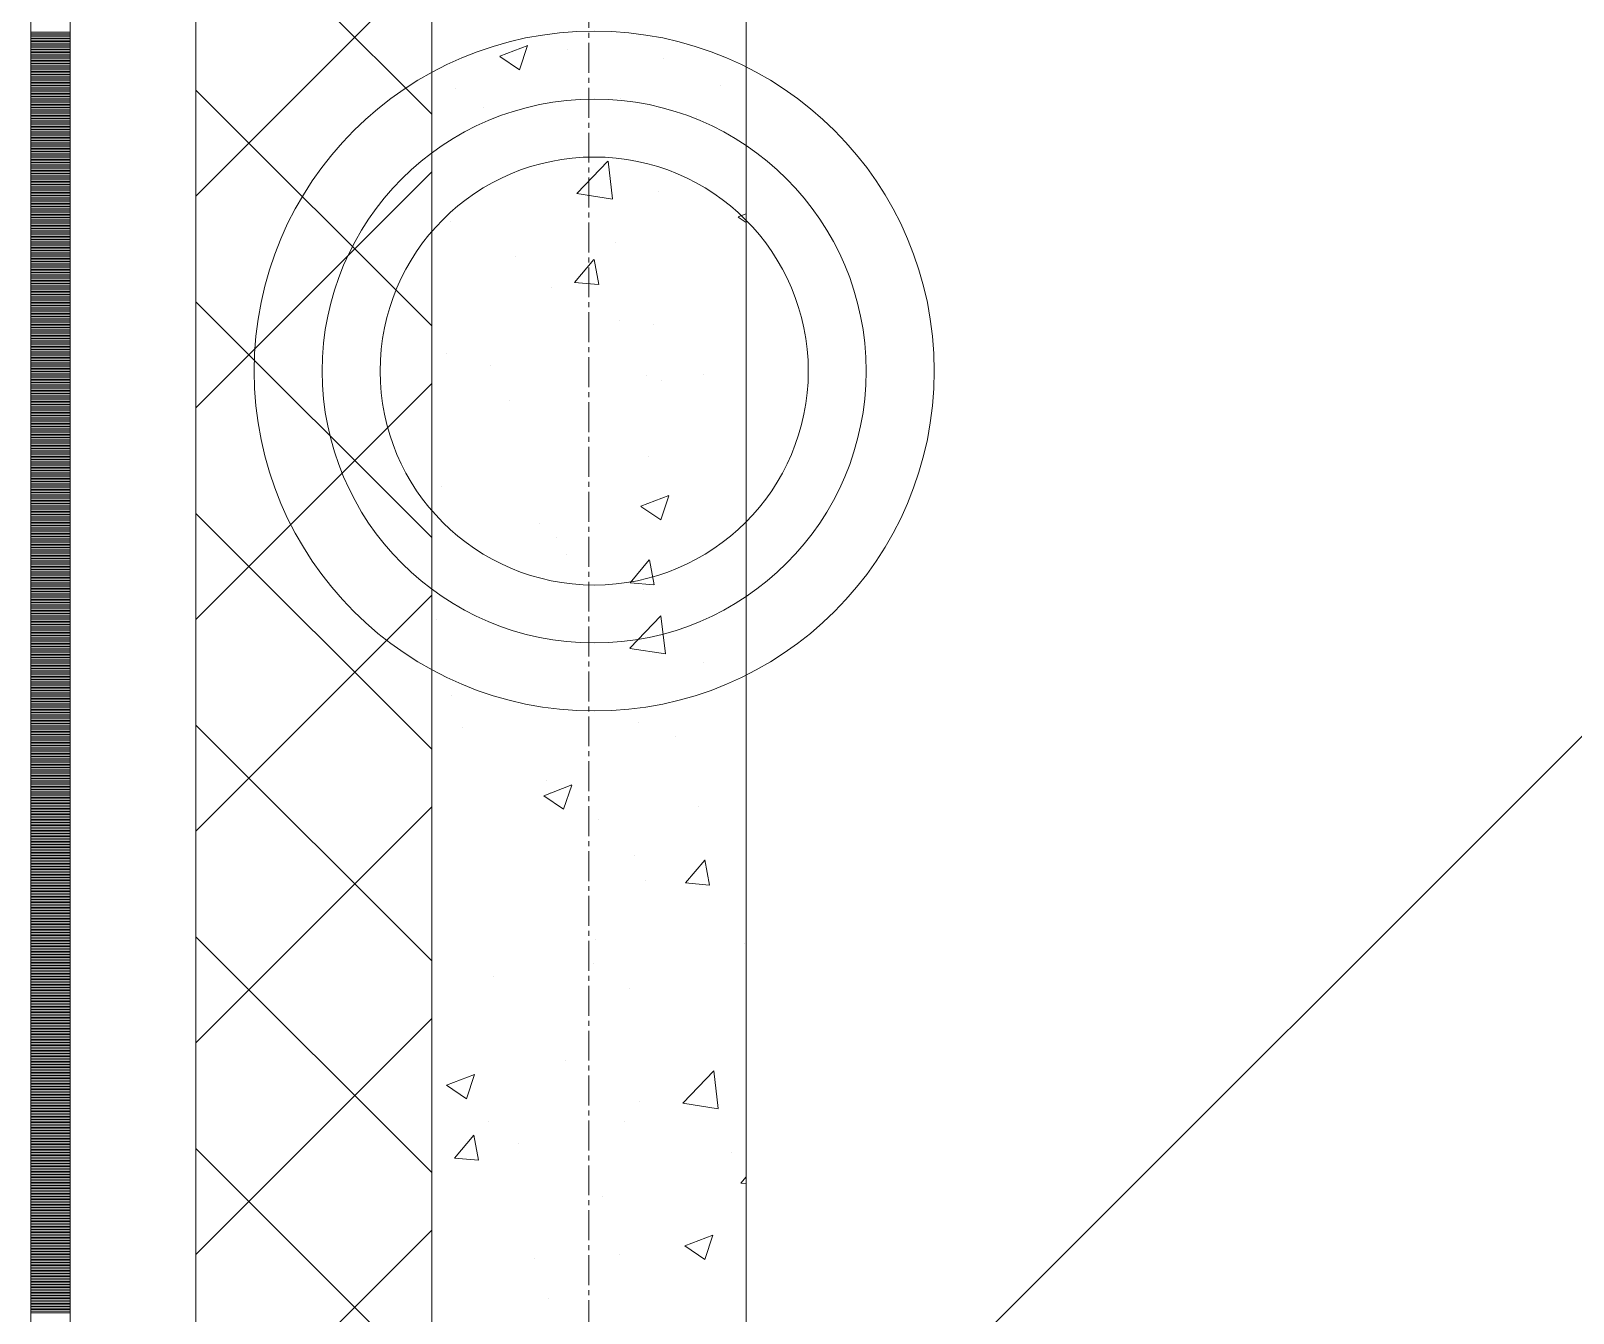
# Model space of a CAD drawing. Header units: millimetres. Extents: x 538266 to 1167394, y 114608 to 637157.
# Drawn here: x 828883 to 829864, y 138472 to 139288 of the extents above; entities that cross this region are included whole.
import ezdxf
from ezdxf.enums import TextEntityAlignment as Align

# ---------------------------------------------------------------- set-up
doc = ezdxf.new("R2010")
doc.units = ezdxf.units.MM
doc.linetypes.add('CENTER2', pattern=[28.575, 19.05, -3.175, 3.175, -3.175])
doc.linetypes.add('DASHED', pattern=[19.05, 12.7, -6.35])
doc.layers.get('Defpoints').update_dxf_attribs({"color": 140})
doc.layers.add('АР_Делит', color=120, linetype='Continuous', lineweight=0, plot=False)
for name, color, linetype, lineweight in [('АР_Стены ПЕНОблок', 52, 'Continuous', 20), ('АР_Тонкая', 254, 'Continuous', 5), ('АР_Утеплитель', 31, 'Continuous', 0), ('АР_Штриховка', 8, 'Continuous', 0)]:
    doc.layers.add(name, color=color, linetype=linetype, lineweight=lineweight)
doc.layers.add('РД_Оси_100', color=7, linetype='Continuous', lineweight=0, true_color=0x525252)
doc.layers.add('ФВ-5', color=7, linetype='Continuous')
doc.styles.add('style1', font='ARIALN.TTF')

# ---------------------------------------------------------------- blocks, each defined once
blk = doc.blocks.new('2_этаж')
at = {"layer": 'АР_Делит', "color": 18, "true_color": 0x000000}
for radius in [216.34, 173.04, 136.21]:
    blk.add_circle((672876.96, 139071.33), radius, dxfattribs=at)
at = {"layer": 'АР_Стены ПЕНОблок', "color": 18, "linetype": 'Continuous', "lineweight": 20, "true_color": 0x000000}
for p, q in [((672773.57, 213213.25), (672773.57, 137013.25)), ((672973.57, 137013.25), (672973.57, 213213.25))]:
    blk.add_line(p, q, dxfattribs=at)
at = {"layer": 'АР_Тонкая', "color": 18, "linetype": 'Continuous', "lineweight": 5, "true_color": 0x000000}
for p, q in [((672518.57, 213213.25), (672518.57, 137013.25)), ((672543.57, 213213.25), (672543.57, 137013.25)), ((672543.57, 137013.25), (672543.57, 213213.25)), ((672623.57, 137013.25), (672623.57, 213213.25))]:
    blk.add_line(p, q, dxfattribs=at)
at = {"layer": 'АР_Утеплитель', "color": 18, "linetype": 'Continuous', "lineweight": 0, "true_color": 0x000000}
for p, q in [((672623.57, 213213.25), (672623.57, 137013.25)), ((672773.57, 137013.25), (672773.57, 213213.25))]:
    blk.add_line(p, q, dxfattribs=at)
at = {"layer": 'АР_Штриховка', "color": 18, "linetype": 'Continuous', "lineweight": 0, "true_color": 0x000000}
for p, q in [((672773.57, 139234.84), (672623.57, 139384.84)), ((672623.57, 139182.7), (672773.57, 139332.7)), ((672518.57, 139287), (672543.57, 139287)), ((672518.57, 139286), (672543.57, 139286)), ((672518.57, 139285), (672543.57, 139285)), ((672518.57, 139284), (672543.57, 139284)), ((672518.57, 139283), (672543.57, 139283)), ((672518.57, 139282), (672543.57, 139282)), ((672518.57, 139281), (672543.57, 139281)), ((672518.57, 139280), (672543.57, 139280)), ((672518.57, 139279), (672543.57, 139279)), ((672518.57, 139278), (672543.57, 139278)), ((672518.57, 139277), (672543.57, 139277)), ((672518.57, 139276), (672543.57, 139276)), ((672518.57, 139275), (672543.57, 139275)), ((672518.57, 139274), (672543.57, 139274)), ((672518.57, 139273), (672543.57, 139273)), ((672518.57, 139272), (672543.57, 139272)), ((672518.57, 139271), (672543.57, 139271)), ((672816.85, 139271.6), (672829.48, 139263.08)), ((672816.9, 139271.72), (672834.69, 139278.55)), ((672829.49, 139263.08), (672834.64, 139278.43)), ((672860.09, 139276.01), (672860.09, 139276.01)), ((672518.57, 139270), (672543.57, 139270)), ((672518.57, 139269), (672543.57, 139269)), ((672518.57, 139268), (672543.57, 139268)), ((672518.57, 139267), (672543.57, 139267)), ((672518.57, 139266), (672543.57, 139266)), ((672518.57, 139265), (672543.57, 139265)), ((672518.57, 139264), (672543.57, 139264)), ((672518.57, 139263), (672543.57, 139263)), ((672518.57, 139262), (672543.57, 139262)), ((672518.57, 139261), (672543.57, 139261)), ((672920.84, 139270.37), (672920.84, 139270.37)), ((672518.57, 139260), (672543.57, 139260)), ((672518.57, 139259), (672543.57, 139259)), ((672518.57, 139258), (672543.57, 139258)), ((672518.57, 139257), (672543.57, 139257)), ((672518.57, 139256), (672543.57, 139256)), ((672518.57, 139255), (672543.57, 139255)), ((672518.57, 139254), (672543.57, 139254)), ((672518.57, 139253), (672543.57, 139253)), ((672518.57, 139252), (672543.57, 139252)), ((672518.57, 139251), (672543.57, 139251)), ((672788.92, 139251.33), (672788.92, 139251.33)), ((672957.04, 139253.01), (672957.04, 139253.01)), ((672518.57, 139250), (672543.57, 139250)), ((672518.57, 139249), (672543.57, 139249)), ((672518.57, 139248), (672543.57, 139248)), ((672518.57, 139247), (672543.57, 139247)), ((672518.57, 139246), (672543.57, 139246)), ((672518.57, 139245), (672543.57, 139245)), ((672518.57, 139244), (672543.57, 139244)), ((672518.57, 139243), (672543.57, 139243)), ((672518.57, 139242), (672543.57, 139242)), ((672773.57, 139100.14), (672623.57, 139250.14)), ((672893.45, 139244.64), (672893.45, 139244.64)), ((672518.57, 139241), (672543.57, 139241)), ((672518.57, 139240), (672543.57, 139240)), ((672518.57, 139239), (672543.57, 139239)), ((672518.57, 139238), (672543.57, 139238)), ((672518.57, 139237), (672543.57, 139237)), ((672518.57, 139236), (672543.57, 139236)), ((672518.57, 139235), (672543.57, 139235)), ((672518.57, 139234), (672543.57, 139234)), ((672518.57, 139233), (672543.57, 139233)), ((672518.57, 139232), (672543.57, 139232)), ((672806.77, 139239.07), (672806.77, 139239.07)), ((672942.36, 139233.34), (672942.36, 139233.34)), ((672518.57, 139231), (672543.57, 139231)), ((672518.57, 139230), (672543.57, 139230)), ((672518.57, 139229), (672543.57, 139229)), ((672518.57, 139228), (672543.57, 139228)), ((672518.57, 139227), (672543.57, 139227)), ((672518.57, 139226), (672543.57, 139226)), ((672518.57, 139225), (672543.57, 139225)), ((672518.57, 139224), (672543.57, 139224)), ((672518.57, 139223), (672543.57, 139223)), ((672518.57, 139222), (672543.57, 139222)), ((672518.57, 139221), (672543.57, 139221)), ((672518.57, 139220), (672543.57, 139220)), ((672518.57, 139219), (672543.57, 139219)), ((672518.57, 139218), (672543.57, 139218)), ((672518.57, 139217), (672543.57, 139217)), ((672518.57, 139216), (672543.57, 139216)), ((672518.57, 139215), (672543.57, 139215)), ((672518.57, 139214), (672543.57, 139214)), ((672518.57, 139213), (672543.57, 139213)), ((672518.57, 139212), (672543.57, 139212)), ((672518.57, 139211), (672543.57, 139211)), ((672518.57, 139210), (672543.57, 139210)), ((672518.57, 139209), (672543.57, 139209)), ((672518.57, 139208), (672543.57, 139208)), ((672518.57, 139207), (672543.57, 139207)), ((672518.57, 139206), (672543.57, 139206)), ((672518.57, 139205), (672543.57, 139205)), ((672518.57, 139204), (672543.57, 139204)), ((672518.57, 139203), (672543.57, 139203)), ((672518.57, 139202), (672543.57, 139202)), ((672865.95, 139184.34), (672885.73, 139204.96)), ((672888.58, 139180.85), (672885.77, 139204.97)), ((672518.57, 139201), (672543.57, 139201)), ((672518.57, 139200), (672543.57, 139200)), ((672518.57, 139199), (672543.57, 139199)), ((672518.57, 139198), (672543.57, 139198)), ((672518.57, 139197), (672543.57, 139197)), ((672518.57, 139196), (672543.57, 139196)), ((672518.57, 139195), (672543.57, 139195)), ((672518.57, 139194), (672543.57, 139194)), ((672518.57, 139193), (672543.57, 139193)), ((672623.57, 139048), (672773.57, 139198)), ((672518.57, 139192), (672543.57, 139192)), ((672518.57, 139191), (672543.57, 139191)), ((672518.57, 139190), (672543.57, 139190)), ((672518.57, 139189), (672543.57, 139189)), ((672518.57, 139188), (672543.57, 139188)), ((672518.57, 139187), (672543.57, 139187)), ((672518.57, 139186), (672543.57, 139186)), ((672518.57, 139185), (672543.57, 139185)), ((672518.57, 139184), (672543.57, 139184)), ((672518.57, 139183), (672543.57, 139183)), ((672865.98, 139184.28), (672888.57, 139180.78)), ((672917.75, 139185.82), (672917.75, 139185.82)), ((672518.57, 139182), (672543.57, 139182)), ((672518.57, 139181), (672543.57, 139181)), ((672518.57, 139180), (672543.57, 139180)), ((672518.57, 139179), (672543.57, 139179)), ((672518.57, 139178), (672543.57, 139178)), ((672518.57, 139177), (672543.57, 139177)), ((672518.57, 139176), (672543.57, 139176)), ((672518.57, 139175), (672543.57, 139175)), ((672518.57, 139174), (672543.57, 139174)), ((672518.57, 139173), (672543.57, 139173)), ((672518.57, 139172), (672543.57, 139172)), ((672518.57, 139171), (672543.57, 139171)), ((672518.57, 139170), (672543.57, 139170)), ((672518.57, 139169), (672543.57, 139169)), ((672518.57, 139168), (672543.57, 139168)), ((672518.57, 139167), (672543.57, 139167)), ((672518.57, 139166), (672543.57, 139166)), ((672518.57, 139165), (672543.57, 139165)), ((672518.57, 139164), (672543.57, 139164)), ((672518.57, 139163), (672543.57, 139163)), ((672785.83, 139166.77), (672785.83, 139166.77)), ((672968.46, 139169.34), (672973.57, 139165.89)), ((672968.52, 139169.46), (672973.57, 139171.4)), ((672518.57, 139162), (672543.57, 139162)), ((672518.57, 139161), (672543.57, 139161)), ((672518.57, 139160), (672543.57, 139160)), ((672518.57, 139159), (672543.57, 139159)), ((672518.57, 139158), (672543.57, 139158)), ((672518.57, 139157), (672543.57, 139157)), ((672518.57, 139156), (672543.57, 139156)), ((672518.57, 139155), (672543.57, 139155)), ((672518.57, 139154), (672543.57, 139154)), ((672518.57, 139153), (672543.57, 139153)), ((672518.57, 139152), (672543.57, 139152)), ((672518.57, 139151), (672543.57, 139151)), ((672518.57, 139150), (672543.57, 139150)), ((672518.57, 139149), (672543.57, 139149)), ((672518.57, 139148), (672543.57, 139148)), ((672518.57, 139147), (672543.57, 139147)), ((672518.57, 139146), (672543.57, 139146)), ((672518.57, 139145), (672543.57, 139145)), ((672518.57, 139144), (672543.57, 139144)), ((672826.63, 139144.46), (672826.63, 139144.46)), ((672890.22, 139152.83), (672890.22, 139152.83)), ((672518.57, 139143), (672543.57, 139143)), ((672518.57, 139142), (672543.57, 139142)), ((672518.57, 139141), (672543.57, 139141)), ((672518.57, 139140), (672543.57, 139140)), ((672518.57, 139139), (672543.57, 139139)), ((672518.57, 139138), (672543.57, 139138)), ((672518.57, 139137), (672543.57, 139137)), ((672518.57, 139136), (672543.57, 139136)), ((672518.57, 139135), (672543.57, 139135)), ((672518.57, 139134), (672543.57, 139134)), ((672864.53, 139127.65), (672876.78, 139142.25)), ((672879.84, 139126.34), (672876.91, 139142.27)), ((672518.57, 139133), (672543.57, 139133)), ((672518.57, 139132), (672543.57, 139132)), ((672518.57, 139131), (672543.57, 139131)), ((672518.57, 139130), (672543.57, 139130)), ((672518.57, 139129), (672543.57, 139129)), ((672518.57, 139128), (672543.57, 139128)), ((672518.57, 139127), (672543.57, 139127)), ((672518.57, 139126), (672543.57, 139126)), ((672518.57, 139125), (672543.57, 139125)), ((672518.57, 139124), (672543.57, 139124)), ((672849.61, 139124.45), (672849.61, 139124.45)), ((672864.53, 139127.65), (672879.71, 139126.32)), ((672518.57, 139123), (672543.57, 139123)), ((672518.57, 139122), (672543.57, 139122)), ((672518.57, 139121), (672543.57, 139121)), ((672518.57, 139120), (672543.57, 139120)), ((672518.57, 139119), (672543.57, 139119)), ((672518.57, 139118), (672543.57, 139118)), ((672518.57, 139117), (672543.57, 139117)), ((672518.57, 139116), (672543.57, 139116)), ((672518.57, 139115), (672543.57, 139115)), ((672518.57, 139114), (672543.57, 139114)), ((672773.57, 138965.43), (672623.57, 139115.43)), ((672518.57, 139113), (672543.57, 139113)), ((672518.57, 139112), (672543.57, 139112)), ((672518.57, 139111), (672543.57, 139111)), ((672518.57, 139110), (672543.57, 139110)), ((672518.57, 139109), (672543.57, 139109)), ((672518.57, 139108), (672543.57, 139108)), ((672518.57, 139107), (672543.57, 139107)), ((672518.57, 139106), (672543.57, 139106)), ((672518.57, 139105), (672543.57, 139105)), ((672518.57, 139104), (672543.57, 139104)), ((672518.57, 139103), (672543.57, 139103)), ((672518.57, 139102), (672543.57, 139102)), ((672518.57, 139101), (672543.57, 139101)), ((672518.57, 139100), (672543.57, 139100)), ((672518.57, 139099), (672543.57, 139099)), ((672518.57, 139098), (672543.57, 139098)), ((672518.57, 139097), (672543.57, 139097)), ((672518.57, 139096), (672543.57, 139096)), ((672518.57, 139095), (672543.57, 139095)), ((672518.57, 139094), (672543.57, 139094)), ((672892.9, 139103.55), (672892.9, 139103.55)), ((672914.67, 139101.26), (672914.67, 139101.26)), ((672518.57, 139093), (672543.57, 139093)), ((672518.57, 139092), (672543.57, 139092)), ((672518.57, 139091), (672543.57, 139091)), ((672518.57, 139090), (672543.57, 139090)), ((672518.57, 139089), (672543.57, 139089)), ((672518.57, 139088), (672543.57, 139088)), ((672518.57, 139087), (672543.57, 139087)), ((672518.57, 139086), (672543.57, 139086)), ((672518.57, 139085), (672543.57, 139085)), ((672518.57, 139084), (672543.57, 139084)), ((672518.57, 139083), (672543.57, 139083)), ((672518.57, 139082), (672543.57, 139082)), ((672518.57, 139081), (672543.57, 139081)), ((672518.57, 139080), (672543.57, 139080)), ((672518.57, 139079), (672543.57, 139079)), ((672518.57, 139078), (672543.57, 139078)), ((672518.57, 139077), (672543.57, 139077)), ((672518.57, 139076), (672543.57, 139076)), ((672518.57, 139075), (672543.57, 139075)), ((672782.74, 139082.22), (672782.74, 139082.22)), ((672810.87, 139075.16), (672810.87, 139075.16)), ((672518.57, 139074), (672543.57, 139074)), ((672518.57, 139073), (672543.57, 139073)), ((672518.57, 139072), (672543.57, 139072)), ((672518.57, 139071), (672543.57, 139071)), ((672518.57, 139070), (672543.57, 139070)), ((672518.57, 139069), (672543.57, 139069)), ((672518.57, 139068), (672543.57, 139068)), ((672518.57, 139067), (672543.57, 139067)), ((672518.57, 139066), (672543.57, 139066)), ((672518.57, 139065), (672543.57, 139065)), ((672910.47, 139068.68), (672910.47, 139068.68)), ((672919.6, 139065.31), (672919.6, 139065.31)), ((672946.46, 139069.43), (672946.46, 139069.43)), ((672518.57, 139064), (672543.57, 139064)), ((672518.57, 139063), (672543.57, 139063)), ((672518.57, 139062), (672543.57, 139062)), ((672518.57, 139061), (672543.57, 139061)), ((672518.57, 139060), (672543.57, 139060)), ((672518.57, 139059), (672543.57, 139059)), ((672518.57, 139058), (672543.57, 139058)), ((672518.57, 139057), (672543.57, 139057)), ((672518.57, 139056), (672543.57, 139056)), ((672518.57, 139055), (672543.57, 139055)), ((672623.57, 138913.3), (672773.57, 139063.3)), ((672518.57, 139054), (672543.57, 139054)), ((672518.57, 139053), (672543.57, 139053)), ((672518.57, 139052), (672543.57, 139052)), ((672518.57, 139051), (672543.57, 139051)), ((672518.57, 139050), (672543.57, 139050)), ((672518.57, 139049), (672543.57, 139049)), ((672518.57, 139048), (672543.57, 139048)), ((672518.57, 139047), (672543.57, 139047)), ((672518.57, 139046), (672543.57, 139046)), ((672518.57, 139045), (672543.57, 139045)), ((672823.4, 139052.65), (672823.4, 139052.65)), ((672518.57, 139044), (672543.57, 139044)), ((672518.57, 139043), (672543.57, 139043)), ((672518.57, 139042), (672543.57, 139042)), ((672518.57, 139041), (672543.57, 139041)), ((672518.57, 139040), (672543.57, 139040)), ((672518.57, 139039), (672543.57, 139039)), ((672518.57, 139038), (672543.57, 139038)), ((672518.57, 139037), (672543.57, 139037)), ((672518.57, 139036), (672543.57, 139036)), ((672518.57, 139035), (672543.57, 139035)), ((672518.57, 139034), (672543.57, 139034)), ((672518.57, 139033), (672543.57, 139033)), ((672518.57, 139032), (672543.57, 139032)), ((672518.57, 139031), (672543.57, 139031)), ((672518.57, 139030), (672543.57, 139030)), ((672518.57, 139029), (672543.57, 139029)), ((672518.57, 139028), (672543.57, 139028)), ((672518.57, 139027), (672543.57, 139027)), ((672518.57, 139026), (672543.57, 139026)), ((672518.57, 139025), (672543.57, 139025)), ((672518.57, 139024), (672543.57, 139024)), ((672518.57, 139023), (672543.57, 139023)), ((672518.57, 139022), (672543.57, 139022)), ((672518.57, 139021), (672543.57, 139021)), ((672518.57, 139020), (672543.57, 139020)), ((672518.57, 139019), (672543.57, 139019)), ((672518.57, 139018), (672543.57, 139018)), ((672518.57, 139017), (672543.57, 139017)), ((672518.57, 139016), (672543.57, 139016)), ((672911.58, 139016.71), (672911.58, 139016.71)), ((672518.57, 139015), (672543.57, 139015)), ((672518.57, 139014), (672543.57, 139014)), ((672518.57, 139013), (672543.57, 139013)), ((672518.57, 139012), (672543.57, 139012)), ((672518.57, 139011), (672543.57, 139011)), ((672518.57, 139010), (672543.57, 139010)), ((672518.57, 139009), (672543.57, 139009)), ((672518.57, 139008), (672543.57, 139008)), ((672518.57, 139007), (672543.57, 139007)), ((672518.57, 139006), (672543.57, 139006)), ((672518.57, 139005), (672543.57, 139005)), ((672518.57, 139004), (672543.57, 139004)), ((672518.57, 139003), (672543.57, 139003)), ((672518.57, 139002), (672543.57, 139002)), ((672518.57, 139001), (672543.57, 139001)), ((672518.57, 139000), (672543.57, 139000)), ((672518.57, 138999), (672543.57, 138999)), ((672518.57, 138998), (672543.57, 138998)), ((672518.57, 138997), (672543.57, 138997)), ((672518.57, 138996), (672543.57, 138996)), ((672779.65, 138997.66), (672779.65, 138997.66)), ((672518.57, 138995), (672543.57, 138995)), ((672518.57, 138994), (672543.57, 138994)), ((672518.57, 138993), (672543.57, 138993)), ((672518.57, 138992), (672543.57, 138992)), ((672518.57, 138991), (672543.57, 138991)), ((672518.57, 138990), (672543.57, 138990)), ((672518.57, 138989), (672543.57, 138989)), ((672518.57, 138988), (672543.57, 138988)), ((672518.57, 138987), (672543.57, 138987)), ((672906.72, 138985.27), (672924.5, 138992.1)), ((672919.31, 138976.62), (672924.46, 138991.97)), ((672518.57, 138986), (672543.57, 138986)), ((672518.57, 138985), (672543.57, 138985)), ((672518.57, 138984), (672543.57, 138984)), ((672518.57, 138983), (672543.57, 138983)), ((672518.57, 138982), (672543.57, 138982)), ((672518.57, 138981), (672543.57, 138981)), ((672518.57, 138980), (672543.57, 138980)), ((672518.57, 138979), (672543.57, 138979)), ((672518.57, 138978), (672543.57, 138978)), ((672518.57, 138977), (672543.57, 138977)), ((672773.57, 138830.73), (672623.57, 138980.73)), ((672906.66, 138985.15), (672919.3, 138976.63)), ((672518.57, 138976), (672543.57, 138976)), ((672518.57, 138975), (672543.57, 138975)), ((672518.57, 138974), (672543.57, 138974)), ((672518.57, 138973), (672543.57, 138973)), ((672518.57, 138972), (672543.57, 138972)), ((672518.57, 138971), (672543.57, 138971)), ((672518.57, 138970), (672543.57, 138970)), ((672518.57, 138969), (672543.57, 138969)), ((672518.57, 138968), (672543.57, 138968)), ((672518.57, 138967), (672543.57, 138967)), ((672842.37, 138974.44), (672842.37, 138974.44)), ((672518.57, 138966), (672543.57, 138966)), ((672518.57, 138965), (672543.57, 138965)), ((672518.57, 138964), (672543.57, 138964)), ((672518.57, 138963), (672543.57, 138963)), ((672518.57, 138962), (672543.57, 138962)), ((672518.57, 138961), (672543.57, 138961)), ((672518.57, 138960), (672543.57, 138960)), ((672518.57, 138959), (672543.57, 138959)), ((672518.57, 138958), (672543.57, 138958)), ((672518.57, 138957), (672543.57, 138957)), ((672852.78, 138965.13), (672852.78, 138965.13)), ((672518.57, 138956), (672543.57, 138956)), ((672518.57, 138955), (672543.57, 138955)), ((672518.57, 138954), (672543.57, 138954)), ((672518.57, 138953), (672543.57, 138953)), ((672518.57, 138952), (672543.57, 138952)), ((672518.57, 138951), (672543.57, 138951)), ((672518.57, 138950), (672543.57, 138950)), ((672518.57, 138949), (672543.57, 138949)), ((672518.57, 138948), (672543.57, 138948)), ((672518.57, 138947), (672543.57, 138947)), ((672859.35, 138954.37), (672859.35, 138954.37)), ((672899.78, 138936.6), (672912.02, 138951.19)), ((672915.09, 138935.29), (672912.15, 138951.21)), ((672518.57, 138946), (672543.57, 138946)), ((672518.57, 138945), (672543.57, 138945)), ((672518.57, 138944), (672543.57, 138944)), ((672518.57, 138943), (672543.57, 138943)), ((672518.57, 138942), (672543.57, 138942)), ((672518.57, 138941), (672543.57, 138941)), ((672518.57, 138940), (672543.57, 138940)), ((672518.57, 138939), (672543.57, 138939)), ((672518.57, 138938), (672543.57, 138938)), ((672518.57, 138937), (672543.57, 138937)), ((672518.57, 138936), (672543.57, 138936)), ((672518.57, 138935), (672543.57, 138935)), ((672518.57, 138934), (672543.57, 138934)), ((672518.57, 138933), (672543.57, 138933)), ((672518.57, 138932), (672543.57, 138932)), ((672518.57, 138931), (672543.57, 138931)), ((672518.57, 138930), (672543.57, 138930)), ((672518.57, 138929), (672543.57, 138929)), ((672518.57, 138928), (672543.57, 138928)), ((672623.57, 138778.59), (672773.57, 138928.59)), ((672899.77, 138936.59), (672914.96, 138935.26)), ((672908.49, 138932.15), (672908.49, 138932.15)), ((672518.57, 138927), (672543.57, 138927)), ((672518.57, 138926), (672543.57, 138926)), ((672518.57, 138925), (672543.57, 138925)), ((672518.57, 138924), (672543.57, 138924)), ((672518.57, 138923), (672543.57, 138923)), ((672518.57, 138922), (672543.57, 138922)), ((672518.57, 138921), (672543.57, 138921)), ((672518.57, 138920), (672543.57, 138920)), ((672518.57, 138919), (672543.57, 138919)), ((672518.57, 138918), (672543.57, 138918)), ((672518.57, 138917), (672543.57, 138917)), ((672518.57, 138916), (672543.57, 138916)), ((672518.57, 138915), (672543.57, 138915)), ((672518.57, 138914), (672543.57, 138914)), ((672518.57, 138913), (672543.57, 138913)), ((672518.57, 138912), (672543.57, 138912)), ((672518.57, 138911), (672543.57, 138911)), ((672518.57, 138910), (672543.57, 138910)), ((672518.57, 138909), (672543.57, 138909)), ((672518.57, 138908), (672543.57, 138908)), ((672776.56, 138913.11), (672776.56, 138913.11)), ((672899.62, 138894.88), (672919.4, 138915.49)), ((672922.25, 138891.38), (672919.44, 138915.5)), ((672518.57, 138907), (672543.57, 138907)), ((672518.57, 138906), (672543.57, 138906)), ((672518.57, 138905), (672543.57, 138905)), ((672518.57, 138904), (672543.57, 138904)), ((672518.57, 138903), (672543.57, 138903)), ((672518.57, 138902), (672543.57, 138902)), ((672518.57, 138901), (672543.57, 138901)), ((672518.57, 138900), (672543.57, 138900)), ((672518.57, 138899), (672543.57, 138899)), ((672518.57, 138898), (672543.57, 138898)), ((672518.57, 138897), (672543.57, 138897)), ((672518.57, 138896), (672543.57, 138896)), ((672518.57, 138895), (672543.57, 138895)), ((672518.57, 138894), (672543.57, 138894)), ((672518.57, 138893), (672543.57, 138893)), ((672518.57, 138892), (672543.57, 138892)), ((672518.57, 138891), (672543.57, 138891)), ((672518.57, 138890), (672543.57, 138890)), ((672518.57, 138889), (672543.57, 138889)), ((672518.57, 138888), (672543.57, 138888)), ((672899.65, 138894.81), (672922.24, 138891.31)), ((672518.57, 138887), (672543.57, 138887)), ((672518.57, 138886), (672543.57, 138886)), ((672518.57, 138885), (672543.57, 138885)), ((672518.57, 138884), (672543.57, 138884)), ((672518.57, 138883), (672543.57, 138883)), ((672518.57, 138882), (672543.57, 138882)), ((672518.57, 138881), (672543.57, 138881)), ((672518.57, 138880), (672543.57, 138880)), ((672518.57, 138879), (672543.57, 138879)), ((672946.37, 138886.07), (672946.37, 138886.07)), ((672518.57, 138878), (672543.57, 138878)), ((672518.57, 138877), (672543.57, 138877)), ((672518.57, 138876), (672543.57, 138876)), ((672518.57, 138875), (672543.57, 138875)), ((672518.57, 138874), (672543.57, 138874)), ((672518.57, 138873), (672543.57, 138873)), ((672518.57, 138872), (672543.57, 138872)), ((672518.57, 138871), (672543.57, 138871)), ((672518.57, 138870), (672543.57, 138870)), ((672518.57, 138869), (672543.57, 138869)), ((672518.57, 138868), (672543.57, 138868)), ((672518.57, 138867), (672543.57, 138867)), ((672518.57, 138866), (672543.57, 138866)), ((672518.57, 138865), (672543.57, 138865)), ((672518.57, 138864), (672543.57, 138864)), ((672518.57, 138863), (672543.57, 138863)), ((672518.57, 138862), (672543.57, 138862)), ((672518.57, 138861), (672543.57, 138861)), ((672518.57, 138860), (672543.57, 138860)), ((672518.57, 138859), (672543.57, 138859)), ((672785.96, 138864.95), (672785.96, 138864.95)), ((672518.57, 138858), (672543.57, 138858)), ((672518.57, 138857), (672543.57, 138857)), ((672518.57, 138856), (672543.57, 138856)), ((672518.57, 138855), (672543.57, 138855)), ((672518.57, 138854), (672543.57, 138854)), ((672518.57, 138853), (672543.57, 138853)), ((672518.57, 138852), (672543.57, 138852)), ((672518.57, 138851), (672543.57, 138851)), ((672518.57, 138850), (672543.57, 138850)), ((672518.57, 138849), (672543.57, 138849)), ((672518.57, 138848), (672543.57, 138848)), ((672518.57, 138847), (672543.57, 138847)), ((672518.57, 138846), (672543.57, 138846)), ((672518.57, 138845), (672543.57, 138845)), ((672518.57, 138844), (672543.57, 138844)), ((672518.57, 138843), (672543.57, 138843)), ((672518.57, 138842), (672543.57, 138842)), ((672518.57, 138841), (672543.57, 138841)), ((672518.57, 138840), (672543.57, 138840)), ((672518.57, 138839), (672543.57, 138839)), ((672773.57, 138696.03), (672623.57, 138846.03)), ((672792.91, 138844.64), (672792.91, 138844.64)), ((672905.4, 138847.6), (672905.4, 138847.6)), ((672928.5, 138838.91), (672928.5, 138838.91)), ((672518.57, 138838), (672543.57, 138838)), ((672518.57, 138837), (672543.57, 138837)), ((672518.57, 138836), (672543.57, 138836)), ((672518.57, 138835), (672543.57, 138835)), ((672518.57, 138834), (672543.57, 138834)), ((672518.57, 138833), (672543.57, 138833)), ((672518.57, 138832), (672543.57, 138832)), ((672518.57, 138831), (672543.57, 138831)), ((672518.57, 138830), (672543.57, 138830)), ((672518.57, 138829), (672543.57, 138829)), ((672518.57, 138828), (672543.57, 138828)), ((672518.57, 138827), (672543.57, 138827)), ((672518.57, 138826), (672543.57, 138826)), ((672518.57, 138825), (672543.57, 138825)), ((672518.57, 138824), (672543.57, 138824)), ((672518.57, 138823), (672543.57, 138823)), ((672518.57, 138822), (672543.57, 138822)), ((672518.57, 138821), (672543.57, 138821)), ((672518.57, 138820), (672543.57, 138820)), ((672518.57, 138819), (672543.57, 138819)), ((672518.57, 138818), (672543.57, 138818)), ((672518.57, 138817), (672543.57, 138817)), ((672518.57, 138816), (672543.57, 138816)), ((672518.57, 138815), (672543.57, 138815)), ((672518.57, 138814), (672543.57, 138814)), ((672518.57, 138813), (672543.57, 138813)), ((672518.57, 138812), (672543.57, 138812)), ((672518.57, 138811), (672543.57, 138811)), ((672518.57, 138810), (672543.57, 138810)), ((672846.46, 138810.52), (672846.46, 138810.52)), ((672518.57, 138809), (672543.57, 138809)), ((672518.57, 138808), (672543.57, 138808)), ((672518.57, 138807), (672543.57, 138807)), ((672518.57, 138806), (672543.57, 138806)), ((672518.57, 138805), (672543.57, 138805)), ((672518.57, 138804), (672543.57, 138804)), ((672518.57, 138803), (672543.57, 138803)), ((672518.57, 138802), (672543.57, 138802)), ((672518.57, 138801), (672543.57, 138801)), ((672518.57, 138800), (672543.57, 138800)), ((672844.86, 138800.96), (672857.49, 138792.44)), ((672844.91, 138801.08), (672862.7, 138807.91)), ((672848.86, 138802.82), (672848.86, 138802.82)), ((672857.5, 138792.44), (672862.65, 138807.79)), ((672518.57, 138799), (672543.57, 138799)), ((672518.57, 138798), (672543.57, 138798)), ((672518.57, 138797), (672543.57, 138797)), ((672518.57, 138796), (672543.57, 138796)), ((672518.57, 138795), (672543.57, 138795)), ((672518.57, 138794), (672543.57, 138794)), ((672518.57, 138793), (672543.57, 138793)), ((672518.57, 138792), (672543.57, 138792)), ((672518.57, 138791), (672543.57, 138791)), ((672518.57, 138790), (672543.57, 138790)), ((672623.57, 138643.89), (672773.57, 138793.89)), ((672943.14, 138794.26), (672943.14, 138794.26)), ((672518.57, 138789), (672543.57, 138789)), ((672518.57, 138788), (672543.57, 138788)), ((672518.57, 138787), (672543.57, 138787)), ((672518.57, 138786), (672543.57, 138786)), ((672518.57, 138785), (672543.57, 138785)), ((672518.57, 138784), (672543.57, 138784)), ((672518.57, 138783), (672543.57, 138783)), ((672518.57, 138782), (672543.57, 138782)), ((672518.57, 138781), (672543.57, 138781)), ((672518.57, 138780), (672543.57, 138780)), ((672879.55, 138785.89), (672879.55, 138785.89)), ((672518.57, 138779), (672543.57, 138779)), ((672518.57, 138778), (672543.57, 138778)), ((672518.57, 138777), (672543.57, 138777)), ((672518.57, 138776), (672543.57, 138776)), ((672518.57, 138775), (672543.57, 138775)), ((672518.57, 138774), (672543.57, 138774)), ((672518.57, 138773), (672543.57, 138773)), ((672518.57, 138772), (672543.57, 138772)), ((672518.57, 138771), (672543.57, 138771)), ((672518.57, 138770), (672543.57, 138770)), ((672518.57, 138769), (672543.57, 138769)), ((672518.57, 138768), (672543.57, 138768)), ((672518.57, 138767), (672543.57, 138767)), ((672518.57, 138766), (672543.57, 138766)), ((672518.57, 138765), (672543.57, 138765)), ((672518.57, 138764), (672543.57, 138764)), ((672518.57, 138763), (672543.57, 138763)), ((672518.57, 138762), (672543.57, 138762)), ((672518.57, 138761), (672543.57, 138761)), ((672902.31, 138763.04), (672902.31, 138763.04)), ((672518.57, 138760), (672543.57, 138760)), ((672518.57, 138759), (672543.57, 138759)), ((672518.57, 138758), (672543.57, 138758)), ((672518.57, 138757), (672543.57, 138757)), ((672518.57, 138756), (672543.57, 138756)), ((672518.57, 138755), (672543.57, 138755)), ((672518.57, 138754), (672543.57, 138754)), ((672518.57, 138753), (672543.57, 138753)), ((672518.57, 138752), (672543.57, 138752)), ((672518.57, 138751), (672543.57, 138751)), ((672935.02, 138745.54), (672947.26, 138760.13)), ((672950.33, 138744.23), (672947.39, 138760.15)), ((672518.57, 138750), (672543.57, 138750)), ((672518.57, 138749), (672543.57, 138749)), ((672518.57, 138748), (672543.57, 138748)), ((672518.57, 138747), (672543.57, 138747)), ((672518.57, 138746), (672543.57, 138746)), ((672518.57, 138745), (672543.57, 138745)), ((672518.57, 138744), (672543.57, 138744)), ((672518.57, 138743), (672543.57, 138743)), ((672518.57, 138742), (672543.57, 138742)), ((672518.57, 138741), (672543.57, 138741)), ((672909.72, 138747.05), (672909.72, 138747.05)), ((672935.02, 138745.53), (672950.2, 138744.21)), ((672518.57, 138740), (672543.57, 138740)), ((672518.57, 138739), (672543.57, 138739)), ((672518.57, 138738), (672543.57, 138738)), ((672518.57, 138737), (672543.57, 138737)), ((672518.57, 138736), (672543.57, 138736)), ((672518.57, 138735), (672543.57, 138735)), ((672518.57, 138734), (672543.57, 138734)), ((672518.57, 138733), (672543.57, 138733)), ((672518.57, 138732), (672543.57, 138732)), ((672518.57, 138731), (672543.57, 138731)), ((672518.57, 138730), (672543.57, 138730)), ((672518.57, 138729), (672543.57, 138729)), ((672518.57, 138728), (672543.57, 138728)), ((672518.57, 138727), (672543.57, 138727)), ((672518.57, 138726), (672543.57, 138726)), ((672518.57, 138725), (672543.57, 138725)), ((672518.57, 138724), (672543.57, 138724)), ((672518.57, 138723), (672543.57, 138723)), ((672518.57, 138722), (672543.57, 138722)), ((672518.57, 138721), (672543.57, 138721)), ((672518.57, 138720), (672543.57, 138720)), ((672518.57, 138719), (672543.57, 138719)), ((672518.57, 138718), (672543.57, 138718)), ((672518.57, 138717), (672543.57, 138717)), ((672518.57, 138716), (672543.57, 138716)), ((672518.57, 138715), (672543.57, 138715)), ((672518.57, 138714), (672543.57, 138714)), ((672518.57, 138713), (672543.57, 138713)), ((672518.57, 138712), (672543.57, 138712)), ((672773.57, 138561.32), (672623.57, 138711.32)), ((672518.57, 138711), (672543.57, 138711)), ((672518.57, 138710), (672543.57, 138710)), ((672518.57, 138709), (672543.57, 138709)), ((672518.57, 138708), (672543.57, 138708)), ((672518.57, 138707), (672543.57, 138707)), ((672518.57, 138706), (672543.57, 138706)), ((672518.57, 138705), (672543.57, 138705)), ((672518.57, 138704), (672543.57, 138704)), ((672518.57, 138703), (672543.57, 138703)), ((672518.57, 138702), (672543.57, 138702)), ((672877.96, 138709.8), (672877.96, 138709.8)), ((672972.52, 138706.74), (672972.52, 138706.74)), ((672518.57, 138701), (672543.57, 138701)), ((672518.57, 138700), (672543.57, 138700)), ((672518.57, 138699), (672543.57, 138699)), ((672518.57, 138698), (672543.57, 138698)), ((672518.57, 138697), (672543.57, 138697)), ((672518.57, 138696), (672543.57, 138696)), ((672518.57, 138695), (672543.57, 138695)), ((672518.57, 138694), (672543.57, 138694)), ((672518.57, 138693), (672543.57, 138693)), ((672518.57, 138692), (672543.57, 138692)), ((672876.32, 138694.08), (672876.32, 138694.08)), ((672518.57, 138691), (672543.57, 138691)), ((672518.57, 138690), (672543.57, 138690)), ((672518.57, 138689), (672543.57, 138689)), ((672518.57, 138688), (672543.57, 138688)), ((672518.57, 138687), (672543.57, 138687)), ((672518.57, 138686), (672543.57, 138686)), ((672518.57, 138685), (672543.57, 138685)), ((672518.57, 138684), (672543.57, 138684)), ((672518.57, 138683), (672543.57, 138683)), ((672518.57, 138682), (672543.57, 138682)), ((672812.73, 138685.71), (672812.73, 138685.71)), ((672518.57, 138681), (672543.57, 138681)), ((672518.57, 138680), (672543.57, 138680)), ((672518.57, 138679), (672543.57, 138679)), ((672518.57, 138678), (672543.57, 138678)), ((672518.57, 138677), (672543.57, 138677)), ((672518.57, 138676), (672543.57, 138676)), ((672518.57, 138675), (672543.57, 138675)), ((672518.57, 138674), (672543.57, 138674)), ((672518.57, 138673), (672543.57, 138673)), ((672899.22, 138678.49), (672899.22, 138678.49)), ((672518.57, 138672), (672543.57, 138672)), ((672518.57, 138671), (672543.57, 138671)), ((672518.57, 138670), (672543.57, 138670)), ((672518.57, 138669), (672543.57, 138669)), ((672518.57, 138668), (672543.57, 138668)), ((672518.57, 138667), (672543.57, 138667)), ((672518.57, 138666), (672543.57, 138666)), ((672518.57, 138665), (672543.57, 138665)), ((672518.57, 138664), (672543.57, 138664)), ((672518.57, 138663), (672543.57, 138663)), ((672518.57, 138662), (672543.57, 138662)), ((672518.57, 138661), (672543.57, 138661)), ((672518.57, 138660), (672543.57, 138660)), ((672518.57, 138659), (672543.57, 138659)), ((672518.57, 138658), (672543.57, 138658)), ((672518.57, 138657), (672543.57, 138657)), ((672518.57, 138656), (672543.57, 138656)), ((672518.57, 138655), (672543.57, 138655)), ((672518.57, 138654), (672543.57, 138654)), ((672518.57, 138653), (672543.57, 138653)), ((672623.57, 138509.18), (672773.57, 138659.18)), ((672518.57, 138652), (672543.57, 138652)), ((672518.57, 138651), (672543.57, 138651)), ((672518.57, 138650), (672543.57, 138650)), ((672518.57, 138649), (672543.57, 138649)), ((672518.57, 138648), (672543.57, 138648)), ((672518.57, 138647), (672543.57, 138647)), ((672518.57, 138646), (672543.57, 138646)), ((672518.57, 138645), (672543.57, 138645)), ((672518.57, 138644), (672543.57, 138644)), ((672518.57, 138643), (672543.57, 138643)), ((672518.57, 138642), (672543.57, 138642)), ((672518.57, 138641), (672543.57, 138641)), ((672518.57, 138640), (672543.57, 138640)), ((672518.57, 138639), (672543.57, 138639)), ((672518.57, 138638), (672543.57, 138638)), ((672518.57, 138637), (672543.57, 138637)), ((672518.57, 138636), (672543.57, 138636)), ((672518.57, 138635), (672543.57, 138635)), ((672518.57, 138634), (672543.57, 138634)), ((672518.57, 138633), (672543.57, 138633)), ((672518.57, 138632), (672543.57, 138632)), ((672518.57, 138631), (672543.57, 138631)), ((672518.57, 138630), (672543.57, 138630)), ((672518.57, 138629), (672543.57, 138629)), ((672518.57, 138628), (672543.57, 138628)), ((672518.57, 138627), (672543.57, 138627)), ((672518.57, 138626), (672543.57, 138626)), ((672518.57, 138625), (672543.57, 138625)), ((672518.57, 138624), (672543.57, 138624)), ((672518.57, 138623), (672543.57, 138623)), ((672783.11, 138616.89), (672800.9, 138623.72)), ((672795.7, 138608.25), (672800.85, 138623.6)), ((672858.6, 138632.73), (672858.6, 138632.73)), ((672933.3, 138605.41), (672953.08, 138626.03)), ((672955.93, 138601.91), (672953.12, 138626.03)), ((672518.57, 138622), (672543.57, 138622)), ((672518.57, 138621), (672543.57, 138621)), ((672518.57, 138620), (672543.57, 138620)), ((672518.57, 138619), (672543.57, 138619)), ((672518.57, 138618), (672543.57, 138618)), ((672518.57, 138617), (672543.57, 138617)), ((672518.57, 138616), (672543.57, 138616)), ((672518.57, 138615), (672543.57, 138615)), ((672518.57, 138614), (672543.57, 138614)), ((672783.06, 138616.77), (672795.69, 138608.25)), ((672518.57, 138613), (672543.57, 138613)), ((672518.57, 138612), (672543.57, 138612)), ((672518.57, 138611), (672543.57, 138611)), ((672518.57, 138610), (672543.57, 138610)), ((672518.57, 138609), (672543.57, 138609)), ((672518.57, 138608), (672543.57, 138608)), ((672518.57, 138607), (672543.57, 138607)), ((672518.57, 138606), (672543.57, 138606)), ((672518.57, 138605), (672543.57, 138605)), ((672518.57, 138604), (672543.57, 138604)), ((672905.7, 138606.56), (672905.7, 138606.56)), ((672933.33, 138605.34), (672955.91, 138601.84)), ((672518.57, 138603), (672543.57, 138603)), ((672518.57, 138602), (672543.57, 138602)), ((672518.57, 138601), (672543.57, 138601)), ((672518.57, 138600), (672543.57, 138600)), ((672518.57, 138599), (672543.57, 138599)), ((672518.57, 138598), (672543.57, 138598)), ((672518.57, 138597), (672543.57, 138597)), ((672518.57, 138596), (672543.57, 138596)), ((672518.57, 138595), (672543.57, 138595)), ((672518.57, 138594), (672543.57, 138594)), ((672809.5, 138593.9), (672809.5, 138593.9)), ((672896.13, 138593.93), (672896.13, 138593.93)), ((672518.57, 138593), (672543.57, 138593)), ((672518.57, 138592), (672543.57, 138592)), ((672518.57, 138591), (672543.57, 138591)), ((672518.57, 138590), (672543.57, 138590)), ((672518.57, 138589), (672543.57, 138589)), ((672518.57, 138588), (672543.57, 138588)), ((672518.57, 138587), (672543.57, 138587)), ((672518.57, 138586), (672543.57, 138586)), ((672518.57, 138585), (672543.57, 138585)), ((672518.57, 138584), (672543.57, 138584)), ((672788.08, 138570.42), (672800.32, 138585.01)), ((672803.39, 138569.11), (672800.45, 138585.03)), ((672518.57, 138583), (672543.57, 138583)), ((672518.57, 138582), (672543.57, 138582)), ((672518.57, 138581), (672543.57, 138581)), ((672518.57, 138580), (672543.57, 138580)), ((672518.57, 138579), (672543.57, 138579)), ((672518.57, 138578), (672543.57, 138578)), ((672518.57, 138577), (672543.57, 138577)), ((672518.57, 138576), (672543.57, 138576)), ((672518.57, 138575), (672543.57, 138575)), ((672518.57, 138574), (672543.57, 138574)), ((672773.57, 138426.62), (672623.57, 138576.62)), ((672828.5, 138580.01), (672828.5, 138580.01)), ((672964.09, 138574.28), (672964.09, 138574.28)), ((672518.57, 138573), (672543.57, 138573)), ((672518.57, 138572), (672543.57, 138572)), ((672518.57, 138571), (672543.57, 138571)), ((672518.57, 138570), (672543.57, 138570)), ((672518.57, 138569), (672543.57, 138569)), ((672518.57, 138568), (672543.57, 138568)), ((672518.57, 138567), (672543.57, 138567)), ((672518.57, 138566), (672543.57, 138566)), ((672518.57, 138565), (672543.57, 138565)), ((672788.08, 138570.42), (672803.26, 138569.09)), ((672518.57, 138564), (672543.57, 138564)), ((672518.57, 138563), (672543.57, 138563)), ((672518.57, 138562), (672543.57, 138562)), ((672518.57, 138561), (672543.57, 138561)), ((672518.57, 138560), (672543.57, 138560)), ((672518.57, 138559), (672543.57, 138559)), ((672518.57, 138558), (672543.57, 138558)), ((672518.57, 138557), (672543.57, 138557)), ((672518.57, 138556), (672543.57, 138556)), ((672518.57, 138555), (672543.57, 138555)), ((672970.26, 138554.48), (672973.57, 138558.42)), ((672970.26, 138554.48), (672973.57, 138554.19)), ((672518.57, 138554), (672543.57, 138554)), ((672518.57, 138553), (672543.57, 138553)), ((672518.57, 138552), (672543.57, 138552)), ((672518.57, 138551), (672543.57, 138551)), ((672518.57, 138550), (672543.57, 138550)), ((672518.57, 138549), (672543.57, 138549)), ((672518.57, 138548), (672543.57, 138548)), ((672518.57, 138547), (672543.57, 138547)), ((672518.57, 138546), (672543.57, 138546)), ((672518.57, 138545), (672543.57, 138545)), ((672882.06, 138545.89), (672882.06, 138545.89)), ((672518.57, 138544), (672543.57, 138544)), ((672518.57, 138543), (672543.57, 138543)), ((672518.57, 138542), (672543.57, 138542)), ((672518.57, 138541), (672543.57, 138541)), ((672518.57, 138540), (672543.57, 138540)), ((672518.57, 138539), (672543.57, 138539)), ((672518.57, 138538), (672543.57, 138538)), ((672518.57, 138537), (672543.57, 138537)), ((672518.57, 138536), (672543.57, 138536)), ((672518.57, 138535), (672543.57, 138535)), ((672518.57, 138534), (672543.57, 138534)), ((672518.57, 138533), (672543.57, 138533)), ((672518.57, 138532), (672543.57, 138532)), ((672518.57, 138531), (672543.57, 138531)), ((672518.57, 138530), (672543.57, 138530)), ((672518.57, 138529), (672543.57, 138529)), ((672518.57, 138528), (672543.57, 138528)), ((672518.57, 138527), (672543.57, 138527)), ((672518.57, 138526), (672543.57, 138526)), ((672518.57, 138525), (672543.57, 138525)), ((672518.57, 138524), (672543.57, 138524)), ((672518.57, 138523), (672543.57, 138523)), ((672518.57, 138522), (672543.57, 138522)), ((672518.57, 138521), (672543.57, 138521)), ((672518.57, 138520), (672543.57, 138520)), ((672518.57, 138519), (672543.57, 138519)), ((672518.57, 138518), (672543.57, 138518)), ((672518.57, 138517), (672543.57, 138517)), ((672518.57, 138516), (672543.57, 138516)), ((672623.57, 138374.48), (672773.57, 138524.48)), ((672934.73, 138514.63), (672952.51, 138521.45)), ((672947.32, 138505.98), (672952.47, 138521.33)), ((672518.57, 138515), (672543.57, 138515)), ((672518.57, 138514), (672543.57, 138514)), ((672518.57, 138513), (672543.57, 138513)), ((672518.57, 138512), (672543.57, 138512)), ((672518.57, 138511), (672543.57, 138511)), ((672518.57, 138510), (672543.57, 138510)), ((672518.57, 138509), (672543.57, 138509)), ((672518.57, 138508), (672543.57, 138508)), ((672518.57, 138507), (672543.57, 138507)), ((672518.57, 138506), (672543.57, 138506)), ((672838.88, 138506.38), (672838.88, 138506.38)), ((672893.05, 138509.38), (672893.05, 138509.38)), ((672934.67, 138514.51), (672947.31, 138505.99)), ((672518.57, 138505), (672543.57, 138505)), ((672518.57, 138504), (672543.57, 138504)), ((672518.57, 138503), (672543.57, 138503)), ((672518.57, 138502), (672543.57, 138502)), ((672518.57, 138501), (672543.57, 138501)), ((672518.57, 138500), (672543.57, 138500)), ((672518.57, 138499), (672543.57, 138499)), ((672518.57, 138498), (672543.57, 138498)), ((672518.57, 138497), (672543.57, 138497)), ((672518.57, 138496), (672543.57, 138496)), ((672518.57, 138495), (672543.57, 138495)), ((672518.57, 138494), (672543.57, 138494)), ((672518.57, 138493), (672543.57, 138493)), ((672518.57, 138492), (672543.57, 138492)), ((672518.57, 138491), (672543.57, 138491)), ((672518.57, 138490), (672543.57, 138490)), ((672518.57, 138489), (672543.57, 138489)), ((672518.57, 138488), (672543.57, 138488)), ((672518.57, 138487), (672543.57, 138487)), ((672518.57, 138486), (672543.57, 138486)), ((672518.57, 138485), (672543.57, 138485)), ((672518.57, 138484), (672543.57, 138484)), ((672518.57, 138483), (672543.57, 138483)), ((672518.57, 138482), (672543.57, 138482)), ((672518.57, 138481), (672543.57, 138481)), ((672518.57, 138480), (672543.57, 138480)), ((672518.57, 138479), (672543.57, 138479)), ((672518.57, 138478), (672543.57, 138478)), ((672518.57, 138477), (672543.57, 138477)), ((672518.57, 138476), (672543.57, 138476)), ((672848.11, 138481.18), (672848.11, 138481.18)), ((672518.57, 138475), (672543.57, 138475)), ((672518.57, 138474), (672543.57, 138474)), ((672518.57, 138473), (672543.57, 138473)), ((672518.57, 138472), (672543.57, 138472))]:
    blk.add_line(p, q, dxfattribs=at)
at = {"layer": 'Defpoints', "color": 18, "true_color": 0x000000, "style": 'style1'}
for p in [(677970.57, 219836.39), (678101.19, 211681.39)]:
    blk.add_attdef('АР-ПОМЕЩЕНИЕ:НАИМЕНОВАНИЕ', text='', height=100, dxfattribs=at).set_placement(p, align=Align.MIDDLE)
blk = doc.blocks.new('СОШ_2200_АР_ОСИ_М100_28.05.24')
at = {"layer": 'АР_Делит', "color": 251, "linetype": 'DASHED', "true_color": 0x636466}
blk.add_lwpolyline([(114955, 135155), (114955, -355), (93595.036, -355), (93595.036, 13855), (94145, 13855), (94145, 68320), (66055, 68320), (66055, 13857.73), (83455, 13857.73), (83455, -355), (45245, -355), (45245, 13145), (44695, 13145), (44695, 26755), (45245, 26755), (45245, 68320), (20455, 68320), (20455, 26755), (27955, 26755), (27955, 13145), (-355, 13145), (-355, 100855)], dxfattribs=at)
at = {"layer": 'РД_Оси_100', "color": 251, "linetype": 'CENTER2', "true_color": 0x636466}
blk.add_line((0, -6155), (0, 139938.679), dxfattribs=at)

msp = doc.modelspace()

# ---------------------------------------------------------------- hatches: boundary and pattern name
at = {"layer": 'ФВ-5'}
h = msp.add_hatch(dxfattribs=at)
h.set_pattern_fill('ANSI31', color=3, scale=300)
h.paths.add_polyline_path([(856937.83, 141853.28), (856717.83, 141633.28), (856717.83, 141593.78), (856417.83, 141593.78), (856417.83, 142493.78), (856717.83, 142493.78), (856717.83, 142082.3), (856937.83, 142302.3), (856937.83, 143613.25), (856037.83, 143613.25), (856037.83, 143603.25), (853263.99, 143603.25, -0.558775), (852895.51, 143603.25), (851387.83, 143603.25, -0.414214), (851687.83, 143303.25, -1), (851087.83, 143303.25, -0.414214), (851387.83, 143603.25), (850280.15, 143603.25, -0.558775), (849911.67, 143603.25), (849137.83, 143603.25), (848237.83, 143603.25), (847307.83, 143603.25), (847307.83, 143383.25), (846937.83, 143383.25), (846937.83, 143453.25), (846937.83, 143603.25), (846437.83, 143603.25), (846437.83, 142703.25), (846737.83, 142703.25), (846737.83, 142583.25), (846317.83, 142583.25), (846317.83, 143603.25), (845837.83, 143603.25), (842357.83, 143603.25), (842357.83, 143383.25), (842067.83, 143383.25), (842067.83, 143603.25), (841437.83, 143603.25), (839882.77, 143603.25, -0.333315), (840098.76, 143315.26, -1), (839498.76, 143315.26, -0.333315), (839714.74, 143603.25), (838680.15, 143603.25, -0.558775), (838311.67, 143603.25), (837507.83, 143603.25), (837507.83, 143383.25), (837137.83, 143383.25), (837137.83, 141363.25), (837147.83, 141363.25), (837147.83, 140163.25), (837137.83, 136013.25), (837202.35, 136013.25, -0.618518), (837589.48, 136013.25), (840886.19, 136013.25, -0.618518), (841273.32, 136013.25), (841437.83, 136013.25), (841437.83, 136033.25), (842313.69, 136033.25, -0.582347), (842689.48, 136013.25), (843586.19, 136013.25, -0.618518), (843973.32, 136013.25), (844402.35, 136013.25, -0.618518), (844789.48, 136013.25), (845837.83, 136013.25), (845837.83, 136033.25), (847037.83, 136033.25), (848237.83, 136030.58), (848237.83, 136033.25), (849137.83, 136033.25), (850195.61, 136030.18, -0.587964), (850573.32, 136013.25), (851002.35, 136013.25, -0.618518), (851389.48, 136013.25), (852286.19, 136013.25, -0.618518), (852673.32, 136013.25), (853102.35, 136013.25, -0.618518), (853489.48, 136013.25), (855286.19, 136013.25, -0.618518), (855673.32, 136013.25), (856036.94, 136013.25), (856037.83, 136014.14), (856037.83, 136313.25), (856785.95, 136313.25), (856937.83, 136465.13)])
h.paths.add_polyline_path([(851418.02, 140993.17), (851968.02, 140993.17, -1), (851968.02, 140393.17), (851418.02, 140393.17, -1)], flags=16)
h.paths.add_polyline_path([(847057.56, 139675.17, -1), (846624.88, 139675.17, -1)], flags=16)
h.paths.add_polyline_path([(847014.26, 139675.17, -1), (846668.18, 139675.17, -1)], flags=0)
h.paths.add_polyline_path([(846977.43, 139675.17, -1), (846705.01, 139675.17, -1)], flags=0)
h.paths.add_polyline_path([(846737.83, 141603.25), (846437.83, 141603.25), (846437.83, 142503.25), (846737.83, 142503.25)], flags=16)
h.paths.add_polyline_path([(844344.21, 140388.84), (843794.21, 140388.84, -1), (843794.21, 140988.84), (844344.21, 140988.84, -1)], flags=16)
h.paths.add_polyline_path([(836345.42, 144457.46, -0.893187), (836937.83, 144524.52), (836937.83, 145103.25), (835937.83, 145103.25), (833187.99, 145103.25, -0.582884), (832811.51, 145103.25), (829357.83, 145103.25), (829357.83, 144737.39, -0.255743), (829457.56, 144555.17, -0.284268), (829337.83, 144361.61), (829337.83, 141213.25), (829357.83, 141213.25), (829357.83, 140313.25), (829351.43, 139257.49, -0.265015), (829457.56, 139071.33, -0.284268), (829337.83, 138877.76), (829337.83, 138448.73, -0.284268), (829457.56, 138255.17, -0.284268), (829337.83, 138061.61), (829337.83, 137013.25), (829357.83, 137013.25), (829357.83, 136033.25), (835937.83, 136033.25), (836937.83, 136033.25), (836937.83, 139613.25), (836627.83, 139613.25), (836627.83, 140513.25), (836927.83, 140513.25), (836927.83, 140893.25), (836507.83, 140893.25), (836507.83, 142033.25), (836937.83, 142033.25), (836937.83, 143617.76, -0.284268), (836818.11, 143811.33, -0.284268), (836937.83, 144004.89), (836937.83, 144390.4, -0.893187)])
h.paths.add_polyline_path([(840537.83, 148013.25), (840537.83, 150213.25), (840537.83, 150413.25), (840537.83, 151713.25), (840537.83, 156113.25), (841187.83, 156113.25), (841187.83, 156333.25), (841427.83, 156333.25), (841427.83, 156683.09, -0.270169), (841318.11, 156871.33, -0.270169), (841427.83, 157059.57), (841427.83, 158016.93, -0.270169), (841318.11, 158205.17, -0.270169), (841427.83, 158393.41), (841427.83, 158493.25), (840857.83, 158493.25), (840857.83, 158718.25), (840582.83, 159194.56), (840604.48, 159207.06), (840604.77, 159206.57, -0.120105), (840857.83, 159268.25), (840857.83, 159293.25), (840857.83, 159438.25), (840582.83, 159914.56), (840604.49, 159927.06), (840604.77, 159926.57, -0.120105), (840857.84, 159988.25), (840857.84, 160013.25), (840857.84, 161103.25), (840439.79, 161103.25, -0.594367), (840059.72, 161103.25), (838656.61, 161080.5, -0.414214), (838956.61, 160780.5, -1), (838356.61, 160780.5, -0.414214), (838656.61, 161080.5), (838351.79, 161095.95, -0.581306), (837975.88, 161103.25), (837867.83, 161103.25), (837867.83, 159543.25), (837867.83, 158590.3), (837147.83, 158590.3), (837147.83, 157813.25), (837147.83, 157743.41, -0.270169), (837257.56, 157555.17, -0.270169), (837147.83, 157366.93), (837147.83, 155699.4, -0.910455), (837742.58, 155643.53, -0.910455), (837147.83, 155587.65), (837147.83, 154759.57, -0.270169), (837257.56, 154571.33, -0.270169), (837147.83, 154383.09), (837147.83, 154113.25), (837147.83, 153213.25), (837147.83, 149223.25), (837137.83, 149003.25), (835937.83, 149003.25), (829357.83, 149003.25), (829357.83, 148637.39, -0.255743), (829457.56, 148455.17, -0.284268), (829337.83, 148261.61), (829337.83, 146164.89, -0.284268), (829457.56, 145971.33, -0.255743), (829357.83, 145789.11), (829357.83, 145693.25), (829577.83, 145693.25), (829577.83, 145323.25), (832815.51, 145323.25, -0.558775), (833183.99, 145323.25), (835937.83, 145323.25), (835937.83, 145603.25), (837138.39, 145603.25), (837138.39, 145290.26), (837137.83, 145289.7), (837137.83, 145103.25), (837137.83, 144001.36, -0.259982), (837250.45, 143823.25), (838307.67, 143823.25, -0.582884), (838684.15, 143823.25), (841437.83, 143823.25), (841438.83, 143823.25), (842337.83, 143823.25), (845837.83, 143823.25), (847037.83, 143823.25), (848237.83, 143823.25), (849137.83, 143823.25), (849907.67, 143823.25, -0.582884), (850284.15, 143823.25), (852891.51, 143823.25, -0.582884), (853267.99, 143823.25), (855158.44, 143823.25), (855158.44, 144113.25), (855782.83, 144113.25), (856037.83, 144113.25), (856037.83, 144113.25), (856728.23, 144113.25), (856737.83, 144122.85), (856737.83, 148413.25), (856037.83, 148413.25), (856037.83, 148713.25), (855169.78, 148713.25, -0.594367), (854789.72, 148713.25), (851785.94, 148713.25, -0.32294), (851557.83, 148603.68), (851557.83, 147814.06), (851242.77, 147813.94), (850766.56, 147538.76), (850754.06, 147560.4), (850754.55, 147560.69, -0.120105), (850692.77, 147813.73), (850667.77, 147813.72), (850522.77, 147813.66), (850046.56, 147538.48), (850034.06, 147560.13), (850034.55, 147560.41, -0.120105), (849972.77, 147813.45), (849947.83, 147813.44), (849637.88, 147813.33), (849437.83, 147813.25), (849237.83, 147813.25), (847537.83, 147813.25), (840537.83, 147813.25)])
h.paths.add_polyline_path([(836927.83, 154113.25), (836927.83, 154387.09, -0.260437), (836824.88, 154571.33, -0.260437), (836927.83, 154755.57), (836927.83, 157370.93, -0.260437), (836824.88, 157555.17, -0.260437), (836927.83, 157739.41), (836927.83, 157813.25), (836927.83, 158313.41), (833193.28, 158313.33, -0.618224), (832806.23, 158313.32), (829577.83, 158313.25), (829577.83, 157743.25), (829337.83, 157743.25), (829337.83, 157648.73, -0.284268), (829457.56, 157455.17, -0.284268), (829337.83, 157261.61), (829337.83, 154113.25), (829357.83, 154113.25), (829357.83, 153213.25), (829356.53, 152154.38, -0.25765), (829457.56, 151971.33, -0.284268), (829337.83, 151777.76), (829337.83, 151348.73, -0.284268), (829457.56, 151155.17, -0.284268), (829337.83, 150961.61), (829337.83, 150064.89, -0.284268), (829457.56, 149871.33, -0.255743), (829357.83, 149689.11), (829357.83, 149223.25), (834727.83, 149223.25), (834727.83, 149523.25), (835627.83, 149523.25), (835627.83, 149223.25), (835707.83, 149223.25), (835707.83, 149643.25), (836927.83, 149643.25), (836927.83, 153213.25)], flags=17)

# ---------------------------------------------------------------- block references
msp.add_blockref('2_этаж', (156364.26, 0))
at = {"layer": 'РД_Оси_100'}
msp.add_blockref('СОШ_2200_АР_ОСИ_М100_28.05.24', (829237.83, 122413.25), dxfattribs=at)

doc.saveas('drawing.dxf')
